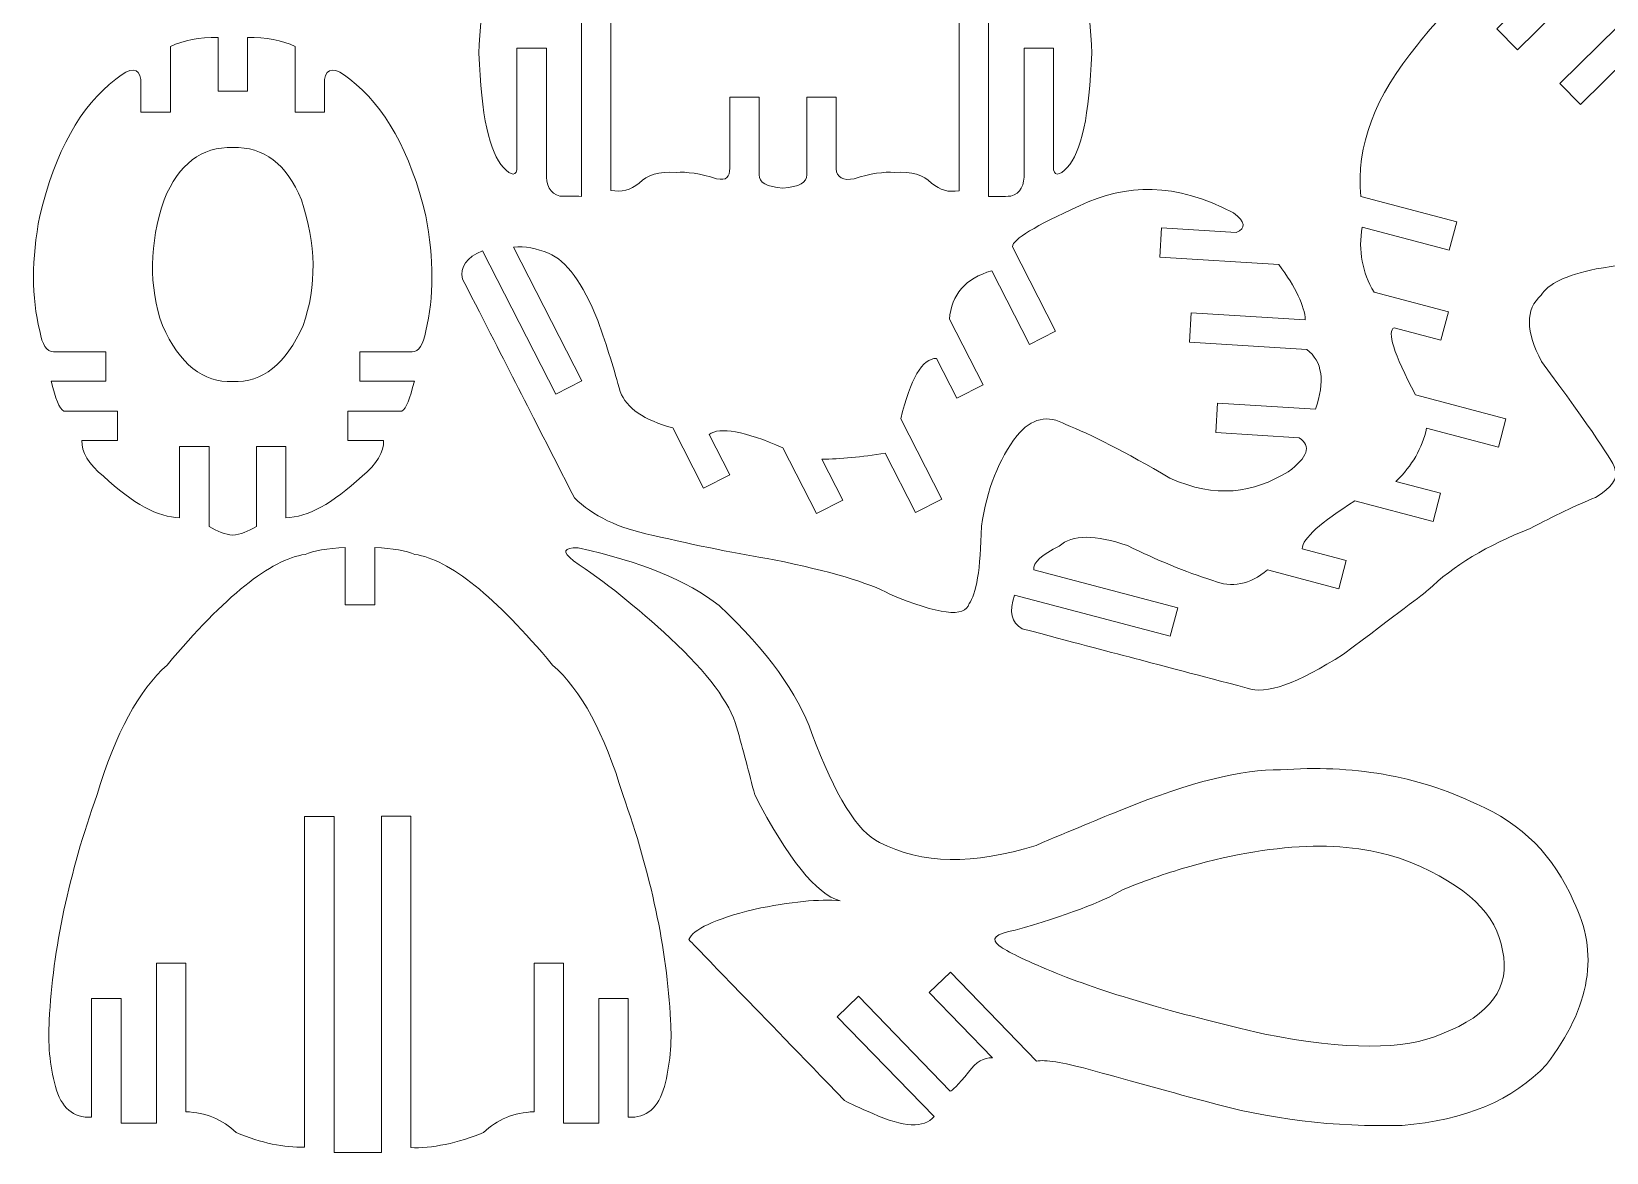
# Model space of a CAD drawing. Header units: inches. Extents: x -12.3 to -0.4, y -2.6 to 13.1.
# Drawn here: x -12.22 to -6.17, y -2.6 to 1.7 of the extents above; entities that cross this region are included whole.
import ezdxf

# ---------------------------------------------------------------- set-up
doc = ezdxf.new("R2010")
doc.units = ezdxf.units.IN
doc.header["$MEASUREMENT"] = 0
doc.layers.add('Layer 1', color=7, linetype='Continuous')

msp = doc.modelspace()

# ---------------------------------------------------------------- linework, layer by layer
at = {"layer": 'Layer 1', "color": 1, "lineweight": 9}
for points, knots in [([(-10.3587, 1.1853), (-10.3579, 1.1478), (-10.3804, 1.1491), (-10.4103, 1.1831), (-10.4103, 1.1831), (-10.4644, 1.2377), (-10.4958, 1.3838), (-10.5046, 1.6214), (-10.5046, 1.6214), (-10.492, 1.9872), (-10.4089, 2.2909), (-10.2553, 2.5326), (-10.2553, 2.5326), (-10.1644, 2.7027), (-10.1031, 2.8496), (-10.0714, 2.9733), (-10.0714, 2.9733), (-9.9815, 3.1635), (-9.8642, 3.2946), (-9.7194, 3.3664), (-9.7194, 3.3664), (-9.6523, 3.4055), (-9.5952, 3.4364), (-9.5483, 3.4589), (-9.5483, 3.4589), (-9.4449, 3.5084), (-9.3994, 3.5115), (-9.3935, 3.4799)], [0, 0, 0, 0, 0.142857, 0.142857, 0.142857, 0.142857, 0.285714, 0.285714, 0.285714, 0.285714, 0.428571, 0.428571, 0.428571, 0.428571, 0.571429, 0.571429, 0.571429, 0.571429, 0.714286, 0.714286, 0.714286, 0.714286, 0.857143, 0.857143, 0.857143, 0.857143, 1, 1, 1, 1]), ([(-8.2982, 1.1853), (-8.2991, 1.1478), (-8.2754, 1.1491), (-8.2455, 1.1831), (-8.2455, 1.1831), (-8.1914, 1.2377), (-8.16, 1.3838), (-8.1512, 1.6214), (-8.1512, 1.6214), (-8.1638, 1.9872), (-8.2469, 2.2909), (-8.4006, 2.5326), (-8.4006, 2.5326), (-8.4914, 2.7027), (-8.5527, 2.8496), (-8.5844, 2.9733), (-8.5844, 2.9733), (-8.6743, 3.1635), (-8.7916, 3.2946), (-8.9364, 3.3664), (-8.9364, 3.3664), (-9.1512, 3.4915), (-9.272, 3.5258), (-9.2806, 3.4799)], [0, 0, 0, 0, 0.166667, 0.166667, 0.166667, 0.166667, 0.333333, 0.333333, 0.333333, 0.333333, 0.5, 0.5, 0.5, 0.5, 0.666667, 0.666667, 0.666667, 0.666667, 0.833333, 0.833333, 0.833333, 0.833333, 1, 1, 1, 1]), ([(-6.379, 2.0738), (-6.6067, 1.9524), (-6.7803, 1.8124), (-6.8997, 1.6537), (-6.8997, 1.6537), (-7.0637, 1.4584), (-7.1364, 1.2642), (-7.1178, 1.0711)], [0, 0, 0, 0, 0.5, 0.5, 0.5, 0.5, 1, 1, 1, 1]), ([(-6.2304, 2.0746), (-6.2304, 2.0746), (-6.5955, 1.715), (-6.5955, 1.715), (-6.5955, 1.715), (-6.5955, 1.715), (-6.5163, 1.6346), (-6.5163, 1.6346), (-6.5163, 1.6346), (-6.5163, 1.6346), (-6.0804, 2.0637), (-6.0804, 2.0637)], [0, 0, 0, 0, 0.333333, 0.333333, 0.333333, 0.333333, 0.666667, 0.666667, 0.666667, 0.666667, 1, 1, 1, 1]), ([(-5.8349, 2.0165), (-5.8349, 2.0165), (-6.3537, 1.5056), (-6.3537, 1.5056), (-6.3537, 1.5056), (-6.3537, 1.5056), (-6.2745, 1.4251), (-6.2745, 1.4251), (-6.2745, 1.4251), (-6.2745, 1.4251), (-5.6543, 2.0358), (-5.6543, 2.0358)], [0, 0, 0, 0, 0.333333, 0.333333, 0.333333, 0.333333, 0.666667, 0.666667, 0.666667, 0.666667, 1, 1, 1, 1]), ([(-10.1108, 1.0718), (-10.1108, 1.0718), (-10.1108, 1.859), (-10.1108, 1.859), (-10.1108, 1.859), (-10.1108, 1.859), (-9.9977, 1.859), (-9.9977, 1.859), (-9.9977, 1.859), (-9.9977, 1.859), (-9.9977, 1.0949), (-9.9977, 1.0949)], [0, 0, 0, 0, 0.333333, 0.333333, 0.333333, 0.333333, 0.666667, 0.666667, 0.666667, 0.666667, 1, 1, 1, 1]), ([(-8.5471, 1.0713), (-8.5471, 1.0713), (-8.5471, 1.859), (-8.5471, 1.859), (-8.5471, 1.859), (-8.5471, 1.859), (-8.6601, 1.859), (-8.6601, 1.859), (-8.6601, 1.859), (-8.6601, 1.859), (-8.6601, 1.0936), (-8.6601, 1.0936)], [0, 0, 0, 0, 0.333333, 0.333333, 0.333333, 0.333333, 0.666667, 0.666667, 0.666667, 0.666667, 1, 1, 1, 1]), ([(-11.6895, 1.6473), (-11.6895, 1.6473), (-11.6895, 1.395), (-11.6895, 1.395), (-11.6895, 1.395), (-11.6895, 1.395), (-11.8026, 1.395), (-11.8026, 1.395), (-11.8026, 1.395), (-11.8026, 1.395), (-11.8026, 1.5201), (-11.8026, 1.5201)], [0, 0, 0, 0, 0.333333, 0.333333, 0.333333, 0.333333, 0.666667, 0.666667, 0.666667, 0.666667, 1, 1, 1, 1]), ([(-11.5066, 1.6823), (-11.5066, 1.6823), (-11.5066, 1.4753), (-11.5066, 1.4753), (-11.5066, 1.4753), (-11.5066, 1.4753), (-11.3935, 1.4753), (-11.3935, 1.4753), (-11.3935, 1.4753), (-11.3935, 1.4753), (-11.3935, 1.6823), (-11.3935, 1.6823)], [0, 0, 0, 0, 0.333333, 0.333333, 0.333333, 0.333333, 0.666667, 0.666667, 0.666667, 0.666667, 1, 1, 1, 1]), ([(-11.2105, 1.6473), (-11.2105, 1.6473), (-11.2105, 1.395), (-11.2105, 1.395), (-11.2105, 1.395), (-11.2105, 1.395), (-11.0975, 1.395), (-11.0975, 1.395), (-11.0975, 1.395), (-11.0975, 1.395), (-11.0975, 1.5201), (-11.0975, 1.5201)], [0, 0, 0, 0, 0.333333, 0.333333, 0.333333, 0.333333, 0.666667, 0.666667, 0.666667, 0.666667, 1, 1, 1, 1]), ([(-10.3587, 1.1853), (-10.3587, 1.1853), (-10.3587, 1.6408), (-10.3587, 1.6408), (-10.3587, 1.6408), (-10.3587, 1.6408), (-10.2456, 1.6408), (-10.2456, 1.6408), (-10.2456, 1.6408), (-10.2456, 1.6408), (-10.2456, 1.1631), (-10.2456, 1.1631)], [0, 0, 0, 0, 0.333333, 0.333333, 0.333333, 0.333333, 0.666667, 0.666667, 0.666667, 0.666667, 1, 1, 1, 1]), ([(-8.2982, 1.1853), (-8.2982, 1.1853), (-8.2982, 1.6408), (-8.2982, 1.6408), (-8.2982, 1.6408), (-8.2982, 1.6408), (-8.4113, 1.6408), (-8.4113, 1.6408), (-8.4113, 1.6408), (-8.4113, 1.6408), (-8.4113, 1.1631), (-8.4113, 1.1631)], [0, 0, 0, 0, 0.333333, 0.333333, 0.333333, 0.333333, 0.666667, 0.666667, 0.666667, 0.666667, 1, 1, 1, 1]), ([(-11.8026, 1.5201), (-11.8103, 1.5683), (-11.8425, 1.5688), (-11.8992, 1.5217), (-11.8992, 1.5217), (-12.0346, 1.4188), (-12.132, 1.2439), (-12.1912, 0.9969), (-12.1912, 0.9969), (-12.2229, 0.8305), (-12.223, 0.6831), (-12.1912, 0.5548), (-12.1912, 0.5548), (-12.182, 0.5021), (-12.1645, 0.4753), (-12.1387, 0.4746)], [0, 0, 0, 0, 0.25, 0.25, 0.25, 0.25, 0.5, 0.5, 0.5, 0.5, 0.75, 0.75, 0.75, 0.75, 1, 1, 1, 1]), ([(-11.0975, 1.5201), (-11.0898, 1.5683), (-11.0576, 1.5688), (-11.0009, 1.5217), (-11.0009, 1.5217), (-10.8654, 1.4188), (-10.7681, 1.2439), (-10.7088, 0.9969), (-10.7088, 0.9969), (-10.6771, 0.8305), (-10.6771, 0.6831), (-10.7088, 0.5548), (-10.7088, 0.5548), (-10.718, 0.5021), (-10.7355, 0.4753), (-10.7614, 0.4746)], [0, 0, 0, 0, 0.25, 0.25, 0.25, 0.25, 0.5, 0.5, 0.5, 0.5, 0.75, 0.75, 0.75, 0.75, 1, 1, 1, 1]), ([(-9.5412, 1.1802), (-9.5412, 1.1802), (-9.5412, 1.4521), (-9.5412, 1.4521), (-9.5412, 1.4521), (-9.5412, 1.4521), (-9.4282, 1.4521), (-9.4282, 1.4521), (-9.4282, 1.4521), (-9.4282, 1.4521), (-9.4282, 1.1539), (-9.4282, 1.1539)], [0, 0, 0, 0, 0.333333, 0.333333, 0.333333, 0.333333, 0.666667, 0.666667, 0.666667, 0.666667, 1, 1, 1, 1]), ([(-9.2459, 1.1539), (-9.2459, 1.1539), (-9.2459, 1.4521), (-9.2459, 1.4521), (-9.2459, 1.4521), (-9.2459, 1.4521), (-9.133, 1.4521), (-9.133, 1.4521), (-9.133, 1.4521), (-9.133, 1.4521), (-9.133, 1.1778), (-9.133, 1.1778)], [0, 0, 0, 0, 0.333333, 0.333333, 0.333333, 0.333333, 0.666667, 0.666667, 0.666667, 0.666667, 1, 1, 1, 1]), ([(-7.5538, -0.8167), (-7.484, -0.8435), (-7.3608, -0.7998), (-7.1841, -0.6858), (-7.1841, -0.6858), (-6.981, -0.5338), (-6.873, -0.4521), (-6.8601, -0.4407), (-6.8601, -0.4407), (-6.7638, -0.3472), (-6.633, -0.2682), (-6.4677, -0.2038), (-6.4677, -0.2038), (-6.3748, -0.1543), (-6.2909, -0.1145), (-6.2162, -0.0843), (-6.2162, -0.0843), (-6.1541, -0.0459), (-6.129, -0.0109), (-6.1409, 0.0208), (-6.1409, 0.0208), (-6.1401, 0.0425), (-6.2342, 0.1814), (-6.4233, 0.4374), (-6.4233, 0.4374), (-6.4857, 0.5531), (-6.4863, 0.6382), (-6.4248, 0.6927), (-6.4248, 0.6927), (-6.4005, 0.7351), (-6.3304, 0.7687), (-6.2144, 0.7934), (-6.2144, 0.7934), (-6.0623, 0.8141), (-5.8819, 0.8592), (-5.6732, 0.9286), (-5.6732, 0.9286), (-5.5174, 0.9818), (-5.382, 1.0864), (-5.267, 1.2424), (-5.267, 1.2424), (-5.2269, 1.3113), (-5.1978, 1.3886), (-5.1796, 1.4742)], [0, 0, 0, 0, 0.090909, 0.090909, 0.090909, 0.090909, 0.181818, 0.181818, 0.181818, 0.181818, 0.272727, 0.272727, 0.272727, 0.272727, 0.363636, 0.363636, 0.363636, 0.363636, 0.454545, 0.454545, 0.454545, 0.454545, 0.545455, 0.545455, 0.545455, 0.545455, 0.636364, 0.636364, 0.636364, 0.636364, 0.727273, 0.727273, 0.727273, 0.727273, 0.818182, 0.818182, 0.818182, 0.818182, 0.909091, 0.909091, 0.909091, 0.909091, 1, 1, 1, 1]), ([(-11.45, 1.2593), (-11.5696, 1.2625), (-11.6574, 1.1957), (-11.7135, 1.0589), (-11.7135, 1.0589), (-11.7709, 0.8887), (-11.7731, 0.7277), (-11.7202, 0.5758), (-11.7202, 0.5758), (-11.6538, 0.4279), (-11.5638, 0.356), (-11.45, 0.3602)], [0, 0, 0, 0, 0.333333, 0.333333, 0.333333, 0.333333, 0.666667, 0.666667, 0.666667, 0.666667, 1, 1, 1, 1]), ([(-11.45, 1.2593), (-11.3305, 1.2625), (-11.2426, 1.1957), (-11.1866, 1.0589), (-11.1866, 1.0589), (-11.1292, 0.8887), (-11.1269, 0.7277), (-11.1799, 0.5758), (-11.1799, 0.5758), (-11.2462, 0.4279), (-11.3363, 0.356), (-11.45, 0.3602)], [0, 0, 0, 0, 0.333333, 0.333333, 0.333333, 0.333333, 0.666667, 0.666667, 0.666667, 0.666667, 1, 1, 1, 1]), ([(-10.2456, 1.1631), (-10.2485, 1.1144), (-10.2307, 1.0841), (-10.1945, 1.072), (-10.1945, 1.072), (-10.1661, 1.0718), (-10.1392, 1.0721), (-10.1108, 1.0718)], [0, 0, 0, 0, 0.5, 0.5, 0.5, 0.5, 1, 1, 1, 1]), ([(-9.5412, 1.1802), (-9.5417, 1.1473), (-9.5525, 1.1301), (-9.5918, 1.1396), (-9.5918, 1.1396), (-9.6544, 1.1592), (-9.7063, 1.1672), (-9.7475, 1.1635), (-9.7475, 1.1635), (-9.8126, 1.1688), (-9.8597, 1.155), (-9.8888, 1.1221), (-9.8888, 1.1221), (-9.9239, 1.0961), (-9.9555, 1.087), (-9.9977, 1.0949)], [0, 0, 0, 0, 0.25, 0.25, 0.25, 0.25, 0.5, 0.5, 0.5, 0.5, 0.75, 0.75, 0.75, 0.75, 1, 1, 1, 1]), ([(-9.133, 1.1778), (-9.1324, 1.1449), (-9.1033, 1.1301), (-9.064, 1.1396), (-9.064, 1.1396), (-9.0014, 1.1592), (-8.9495, 1.1672), (-8.9083, 1.1635), (-8.9083, 1.1635), (-8.8432, 1.1688), (-8.7961, 1.155), (-8.767, 1.1221), (-8.767, 1.1221), (-8.7319, 1.0961), (-8.7023, 1.0857), (-8.6601, 1.0936)], [0, 0, 0, 0, 0.25, 0.25, 0.25, 0.25, 0.5, 0.5, 0.5, 0.5, 0.75, 0.75, 0.75, 0.75, 1, 1, 1, 1]), ([(-8.4113, 1.1631), (-8.4084, 1.1144), (-8.4251, 1.0841), (-8.4613, 1.072), (-8.4613, 1.072), (-8.4897, 1.0718), (-8.5186, 1.0716), (-8.5471, 1.0713)], [0, 0, 0, 0, 0.5, 0.5, 0.5, 0.5, 1, 1, 1, 1]), ([(-7.6069, 1.0087), (-7.8304, 1.1255), (-8.0189, 1.1215), (-8.1981, 1.0352), (-8.1981, 1.0352), (-8.368, 0.959), (-8.4539, 0.9067), (-8.4558, 0.8784)], [0, 0, 0, 0, 0.5, 0.5, 0.5, 0.5, 1, 1, 1, 1]), ([(-7.1128, 0.953), (-7.1128, 0.953), (-6.7779, 0.8646), (-6.7779, 0.8646), (-6.7779, 0.8646), (-6.7779, 0.8646), (-6.7491, 0.9738), (-6.7491, 0.9738), (-6.7491, 0.9738), (-6.7491, 0.9738), (-7.1178, 1.0711), (-7.1178, 1.0711)], [0, 0, 0, 0, 0.333333, 0.333333, 0.333333, 0.333333, 0.666667, 0.666667, 0.666667, 0.666667, 1, 1, 1, 1]), ([(-7.5965, 0.9335), (-7.5965, 0.9335), (-7.8827, 0.9514), (-7.8827, 0.9514), (-7.8827, 0.9514), (-7.8827, 0.9514), (-7.8898, 0.8387), (-7.8898, 0.8387), (-7.8898, 0.8387), (-7.8898, 0.8387), (-7.4329, 0.8101), (-7.4329, 0.8101)], [0, 0, 0, 0, 0.333333, 0.333333, 0.333333, 0.333333, 0.666667, 0.666667, 0.666667, 0.666667, 1, 1, 1, 1]), ([(-10.491, 0.8625), (-10.5529, 0.8374), (-10.5783, 0.8012), (-10.5673, 0.754), (-10.5673, 0.754), (-10.3809, 0.3894), (-10.3243, 0.2789), (-10.1379, -0.0857)], [0, 0, 0, 0, 0.5, 0.5, 0.5, 0.5, 1, 1, 1, 1]), ([(-10.491, 0.8625), (-10.491, 0.8625), (-10.2094, 0.312), (-10.2094, 0.312), (-10.2094, 0.312), (-10.2094, 0.312), (-10.1089, 0.3635), (-10.1089, 0.3635), (-10.1089, 0.3635), (-10.1089, 0.3635), (-10.3717, 0.8772), (-10.3717, 0.8772)], [0, 0, 0, 0, 0.333333, 0.333333, 0.333333, 0.333333, 0.666667, 0.666667, 0.666667, 0.666667, 1, 1, 1, 1]), ([(-9.7602, 0.1827), (-9.8704, 0.212), (-9.9377, 0.2583), (-9.9623, 0.3218), (-9.9623, 0.3218), (-9.9833, 0.4026), (-10.0121, 0.4936), (-10.0485, 0.5951), (-10.0485, 0.5951), (-10.1058, 0.7398), (-10.1689, 0.8258), (-10.2376, 0.8531), (-10.2376, 0.8531), (-10.2832, 0.8726), (-10.3278, 0.8806), (-10.3717, 0.8772)], [0, 0, 0, 0, 0.25, 0.25, 0.25, 0.25, 0.5, 0.5, 0.5, 0.5, 0.75, 0.75, 0.75, 0.75, 1, 1, 1, 1]), ([(-8.5354, 0.786), (-8.5354, 0.786), (-8.3905, 0.5028), (-8.3905, 0.5028), (-8.3905, 0.5028), (-8.3905, 0.5028), (-8.29, 0.5543), (-8.29, 0.5543), (-8.29, 0.5543), (-8.29, 0.5543), (-8.4558, 0.8784), (-8.4558, 0.8784)], [0, 0, 0, 0, 0.333333, 0.333333, 0.333333, 0.333333, 0.666667, 0.666667, 0.666667, 0.666667, 1, 1, 1, 1]), ([(-6.9898, 0.5669), (-6.9898, 0.5669), (-6.8099, 0.5195), (-6.8099, 0.5195), (-6.8099, 0.5195), (-6.8099, 0.5195), (-6.7811, 0.6287), (-6.7811, 0.6287), (-6.7811, 0.6287), (-6.7811, 0.6287), (-7.0669, 0.7041), (-7.0669, 0.7041)], [0, 0, 0, 0, 0.333333, 0.333333, 0.333333, 0.333333, 0.666667, 0.666667, 0.666667, 0.666667, 1, 1, 1, 1]), ([(-7.331, 0.5974), (-7.331, 0.5974), (-7.769, 0.6248), (-7.769, 0.6248), (-7.769, 0.6248), (-7.769, 0.6248), (-7.7761, 0.5121), (-7.7761, 0.5121), (-7.7761, 0.5121), (-7.7761, 0.5121), (-7.325, 0.4839), (-7.325, 0.4839)], [0, 0, 0, 0, 0.333333, 0.333333, 0.333333, 0.333333, 0.666667, 0.666667, 0.666667, 0.666667, 1, 1, 1, 1]), ([(-8.7473, 0.4495), (-8.7473, 0.4495), (-8.6689, 0.2963), (-8.6689, 0.2963), (-8.6689, 0.2963), (-8.6689, 0.2963), (-8.5683, 0.3477), (-8.5683, 0.3477), (-8.5683, 0.3477), (-8.5683, 0.3477), (-8.6973, 0.5998), (-8.6973, 0.5998)], [0, 0, 0, 0, 0.333333, 0.333333, 0.333333, 0.333333, 0.666667, 0.666667, 0.666667, 0.666667, 1, 1, 1, 1]), ([(-12.1387, 0.4746), (-12.1387, 0.4746), (-11.9381, 0.4746), (-11.9381, 0.4746), (-11.9381, 0.4746), (-11.9381, 0.4746), (-11.9381, 0.3615), (-11.9381, 0.3615), (-11.9381, 0.3615), (-11.9381, 0.3615), (-12.1474, 0.3615), (-12.1474, 0.3615)], [0, 0, 0, 0, 0.333333, 0.333333, 0.333333, 0.333333, 0.666667, 0.666667, 0.666667, 0.666667, 1, 1, 1, 1]), ([(-10.7614, 0.4746), (-10.7614, 0.4746), (-10.9619, 0.4746), (-10.9619, 0.4746), (-10.9619, 0.4746), (-10.9619, 0.4746), (-10.9619, 0.3615), (-10.9619, 0.3615), (-10.9619, 0.3615), (-10.9619, 0.3615), (-10.7527, 0.3615), (-10.7527, 0.3615)], [0, 0, 0, 0, 0.333333, 0.333333, 0.333333, 0.333333, 0.666667, 0.666667, 0.666667, 0.666667, 1, 1, 1, 1]), ([(-6.8651, 0.1812), (-6.8651, 0.1812), (-6.5892, 0.1085), (-6.5892, 0.1085), (-6.5892, 0.1085), (-6.5892, 0.1085), (-6.5604, 0.2177), (-6.5604, 0.2177), (-6.5604, 0.2177), (-6.5604, 0.2177), (-6.9084, 0.3095), (-6.9084, 0.3095)], [0, 0, 0, 0, 0.333333, 0.333333, 0.333333, 0.333333, 0.666667, 0.666667, 0.666667, 0.666667, 1, 1, 1, 1]), ([(-12.0989, 0.2472), (-12.0989, 0.2472), (-11.8921, 0.2472), (-11.8921, 0.2472), (-11.8921, 0.2472), (-11.8921, 0.2472), (-11.8921, 0.1341), (-11.8921, 0.1341), (-11.8921, 0.1341), (-11.8921, 0.1341), (-12.0293, 0.1341), (-12.0293, 0.1341)], [0, 0, 0, 0, 0.333333, 0.333333, 0.333333, 0.333333, 0.666667, 0.666667, 0.666667, 0.666667, 1, 1, 1, 1]), ([(-10.8011, 0.2472), (-10.8011, 0.2472), (-11.0079, 0.2472), (-11.0079, 0.2472), (-11.0079, 0.2472), (-11.0079, 0.2472), (-11.0079, 0.1341), (-11.0079, 0.1341), (-11.0079, 0.1341), (-11.0079, 0.1341), (-10.8707, 0.1341), (-10.8707, 0.1341)], [0, 0, 0, 0, 0.333333, 0.333333, 0.333333, 0.333333, 0.666667, 0.666667, 0.666667, 0.666667, 1, 1, 1, 1]), ([(-7.2918, 0.254), (-7.2918, 0.254), (-7.668, 0.2775), (-7.668, 0.2775), (-7.668, 0.2775), (-7.668, 0.2775), (-7.6751, 0.1648), (-7.6751, 0.1648), (-7.6751, 0.1648), (-7.6751, 0.1648), (-7.3542, 0.1448), (-7.3542, 0.1448)], [0, 0, 0, 0, 0.333333, 0.333333, 0.333333, 0.333333, 0.666667, 0.666667, 0.666667, 0.666667, 1, 1, 1, 1]), ([(-10.1379, -0.0857), (-10.0678, -0.1553), (-9.9686, -0.203), (-9.8402, -0.2288), (-9.8402, -0.2288), (-9.665, -0.2698), (-9.5087, -0.3014), (-9.3714, -0.3238), (-9.3714, -0.3238), (-9.1554, -0.3677), (-9.0072, -0.4116), (-8.9271, -0.4554), (-8.9271, -0.4554), (-8.7388, -0.535), (-8.6373, -0.5472), (-8.6225, -0.4922), (-8.6225, -0.4922), (-8.5942, -0.4592), (-8.5782, -0.3601), (-8.5746, -0.1949), (-8.5746, -0.1949), (-8.5539, -0.0536), (-8.5085, 0.0624), (-8.4381, 0.153), (-8.4381, 0.153), (-8.3828, 0.2205), (-8.3203, 0.2346), (-8.2508, 0.1953), (-8.2508, 0.1953), (-8.1566, 0.1591), (-8.0234, 0.0906), (-7.851, -0.0102), (-7.851, -0.0102), (-7.6742, -0.0892), (-7.5314, -0.068), (-7.3968, 0.0145)], [0, 0, 0, 0, 0.111111, 0.111111, 0.111111, 0.111111, 0.222222, 0.222222, 0.222222, 0.222222, 0.333333, 0.333333, 0.333333, 0.333333, 0.444444, 0.444444, 0.444444, 0.444444, 0.555556, 0.555556, 0.555556, 0.555556, 0.666667, 0.666667, 0.666667, 0.666667, 0.777778, 0.777778, 0.777778, 0.777778, 0.888889, 0.888889, 0.888889, 0.888889, 1, 1, 1, 1]), ([(-9.7602, 0.1827), (-9.7602, 0.1827), (-9.642, -0.0484), (-9.642, -0.0484), (-9.642, -0.0484), (-9.642, -0.0484), (-9.5414, 0.003), (-9.5414, 0.003), (-9.5414, 0.003), (-9.5414, 0.003), (-9.6206, 0.1579), (-9.6206, 0.1579)], [0, 0, 0, 0, 0.333333, 0.333333, 0.333333, 0.333333, 0.666667, 0.666667, 0.666667, 0.666667, 1, 1, 1, 1]), ([(-8.944, 0.085), (-8.944, 0.085), (-8.8277, -0.1424), (-8.8277, -0.1424), (-8.8277, -0.1424), (-8.8277, -0.1424), (-8.7271, -0.0909), (-8.7271, -0.0909), (-8.7271, -0.0909), (-8.7271, -0.0909), (-8.8846, 0.217), (-8.8846, 0.217)], [0, 0, 0, 0, 0.333333, 0.333333, 0.333333, 0.333333, 0.666667, 0.666667, 0.666667, 0.666667, 1, 1, 1, 1]), ([(-12.0293, 0.1341), (-12.0314, 0.09), (-12.0039, 0.0441), (-11.9468, -0.0033), (-11.9468, -0.0033), (-11.8336, -0.1083), (-11.736, -0.1613), (-11.6541, -0.1623)], [0, 0, 0, 0, 0.5, 0.5, 0.5, 0.5, 1, 1, 1, 1]), ([(-10.8707, 0.1341), (-10.8686, 0.09), (-10.8961, 0.0441), (-10.9533, -0.0033), (-10.9533, -0.0033), (-11.0665, -0.1083), (-11.164, -0.1613), (-11.2459, -0.1623)], [0, 0, 0, 0, 0.5, 0.5, 0.5, 0.5, 1, 1, 1, 1]), ([(-11.6541, -0.1623), (-11.6541, -0.1623), (-11.6541, 0.1112), (-11.6541, 0.1112), (-11.6541, 0.1112), (-11.6541, 0.1112), (-11.5412, 0.1112), (-11.5412, 0.1112), (-11.5412, 0.1112), (-11.5412, 0.1112), (-11.5412, -0.1957), (-11.5412, -0.1957)], [0, 0, 0, 0, 0.333333, 0.333333, 0.333333, 0.333333, 0.666667, 0.666667, 0.666667, 0.666667, 1, 1, 1, 1]), ([(-11.3589, -0.1957), (-11.3589, -0.1957), (-11.3589, 0.1112), (-11.3589, 0.1112), (-11.3589, 0.1112), (-11.3589, 0.1112), (-11.2459, 0.1112), (-11.2459, 0.1112), (-11.2459, 0.1112), (-11.2459, 0.1112), (-11.2459, -0.1623), (-11.2459, -0.1623)], [0, 0, 0, 0, 0.333333, 0.333333, 0.333333, 0.333333, 0.666667, 0.666667, 0.666667, 0.666667, 1, 1, 1, 1]), ([(-9.3373, 0.1067), (-9.3373, 0.1067), (-9.2079, -0.1464), (-9.2079, -0.1464), (-9.2079, -0.1464), (-9.2079, -0.1464), (-9.1073, -0.095), (-9.1073, -0.095), (-9.1073, -0.095), (-9.1073, -0.095), (-9.1876, 0.062), (-9.1876, 0.062)], [0, 0, 0, 0, 0.333333, 0.333333, 0.333333, 0.333333, 0.666667, 0.666667, 0.666667, 0.666667, 1, 1, 1, 1]), ([(-7.1407, -0.098), (-7.1407, -0.098), (-6.84, -0.1774), (-6.84, -0.1774), (-6.84, -0.1774), (-6.84, -0.1774), (-6.8112, -0.0682), (-6.8112, -0.0682), (-6.8112, -0.0682), (-6.8112, -0.0682), (-6.983, -0.0228), (-6.983, -0.0228)], [0, 0, 0, 0, 0.333333, 0.333333, 0.333333, 0.333333, 0.666667, 0.666667, 0.666667, 0.666667, 1, 1, 1, 1]), ([(-7.4765, -0.363), (-7.5434, -0.4194), (-7.6132, -0.433), (-7.6859, -0.4037), (-7.6859, -0.4037), (-7.7923, -0.3696), (-7.9014, -0.3249), (-8.0132, -0.2696), (-8.0132, -0.2696), (-8.1375, -0.2264), (-8.2252, -0.2269), (-8.2762, -0.271), (-8.2762, -0.271), (-8.3435, -0.3041), (-8.3762, -0.3345), (-8.3741, -0.3621)], [0, 0, 0, 0, 0.25, 0.25, 0.25, 0.25, 0.5, 0.5, 0.5, 0.5, 0.75, 0.75, 0.75, 0.75, 1, 1, 1, 1]), ([(-11.9919, -2.4645), (-12.0624, -2.4679), (-12.1088, -2.4284), (-12.1312, -2.346), (-12.1312, -2.346), (-12.1527, -2.2641), (-12.1606, -2.1796), (-12.1548, -2.0924), (-12.1548, -2.0924), (-12.1405, -1.8175), (-12.0793, -1.5286), (-11.9714, -1.2257), (-11.9714, -1.2257), (-11.9006, -0.99), (-11.8107, -0.8241), (-11.7019, -0.7279), (-11.7019, -0.7279), (-11.481, -0.4637), (-11.3045, -0.3221), (-11.1724, -0.303), (-11.1724, -0.303), (-11.1395, -0.2891), (-11.0882, -0.2802), (-11.0177, -0.2764)], [0, 0, 0, 0, 0.166667, 0.166667, 0.166667, 0.166667, 0.333333, 0.333333, 0.333333, 0.333333, 0.5, 0.5, 0.5, 0.5, 0.666667, 0.666667, 0.666667, 0.666667, 0.833333, 0.833333, 0.833333, 0.833333, 1, 1, 1, 1]), ([(-11.0177, -0.2764), (-11.0177, -0.2764), (-11.0177, -0.4964), (-11.0177, -0.4964), (-11.0177, -0.4964), (-11.0177, -0.4964), (-10.9617, -0.4964), (-10.9617, -0.4964), (-10.9617, -0.4964), (-10.9617, -0.4964), (-10.9048, -0.4964), (-10.9048, -0.4964), (-10.9048, -0.4964), (-10.9048, -0.4964), (-10.9048, -0.2764), (-10.9048, -0.2764)], [0, 0, 0, 0, 0.25, 0.25, 0.25, 0.25, 0.5, 0.5, 0.5, 0.5, 0.75, 0.75, 0.75, 0.75, 1, 1, 1, 1]), ([(-9.9314, -2.4645), (-9.8609, -2.4679), (-9.8145, -2.4284), (-9.7922, -2.346), (-9.7922, -2.346), (-9.7707, -2.2641), (-9.7628, -2.1796), (-9.7686, -2.0924), (-9.7686, -2.0924), (-9.7829, -1.8175), (-9.844, -1.5286), (-9.952, -1.2257), (-9.952, -1.2257), (-10.0228, -0.99), (-10.1126, -0.8241), (-10.2215, -0.7279), (-10.2215, -0.7279), (-10.4424, -0.4637), (-10.6189, -0.3221), (-10.751, -0.303), (-10.751, -0.303), (-10.7839, -0.2891), (-10.8343, -0.2802), (-10.9048, -0.2764)], [0, 0, 0, 0, 0.166667, 0.166667, 0.166667, 0.166667, 0.333333, 0.333333, 0.333333, 0.333333, 0.5, 0.5, 0.5, 0.5, 0.666667, 0.666667, 0.666667, 0.666667, 0.833333, 0.833333, 0.833333, 0.833333, 1, 1, 1, 1]), ([(-9.6987, -1.7823), (-9.6834, -1.7432), (-9.6, -1.7045), (-9.4486, -1.6662), (-9.4486, -1.6662), (-9.3066, -1.6364), (-9.1963, -1.6256), (-9.1178, -1.6336), (-9.1178, -1.6336), (-9.2084, -1.6085), (-9.3176, -1.473), (-9.4454, -1.227), (-9.4454, -1.227), (-9.4669, -1.1427), (-9.4901, -1.0556), (-9.5149, -0.9656), (-9.5149, -0.9656), (-9.5404, -0.874), (-9.6252, -0.7605), (-9.7696, -0.6252), (-9.7696, -0.6252), (-9.8992, -0.505), (-10.0232, -0.4059), (-10.1415, -0.3278), (-10.1415, -0.3278), (-10.1864, -0.2925), (-10.1803, -0.2761), (-10.1233, -0.2785), (-10.1233, -0.2785), (-9.8847, -0.3301), (-9.7042, -0.404), (-9.5817, -0.5), (-9.5817, -0.5), (-9.3974, -0.6737), (-9.2789, -0.8371), (-9.2261, -0.9903), (-9.2261, -0.9903), (-9.1372, -1.2296), (-9.0506, -1.3692), (-8.9661, -1.4092), (-8.9661, -1.4092), (-8.8052, -1.4925), (-8.6049, -1.4962), (-8.3652, -1.4205), (-8.3652, -1.4205), (-8.2299, -1.3633), (-8.118, -1.3168), (-8.0295, -1.2812), (-8.0295, -1.2812), (-7.7729, -1.1774), (-7.5718, -1.1272), (-7.4262, -1.1308), (-7.4262, -1.1308), (-7.1514, -1.1096), (-6.9007, -1.1531), (-6.6743, -1.2614)], [0, 0, 0, 0, 0.071429, 0.071429, 0.071429, 0.071429, 0.142857, 0.142857, 0.142857, 0.142857, 0.214286, 0.214286, 0.214286, 0.214286, 0.285714, 0.285714, 0.285714, 0.285714, 0.357143, 0.357143, 0.357143, 0.357143, 0.428571, 0.428571, 0.428571, 0.428571, 0.5, 0.5, 0.5, 0.5, 0.571429, 0.571429, 0.571429, 0.571429, 0.642857, 0.642857, 0.642857, 0.642857, 0.714286, 0.714286, 0.714286, 0.714286, 0.785714, 0.785714, 0.785714, 0.785714, 0.857143, 0.857143, 0.857143, 0.857143, 0.928571, 0.928571, 0.928571, 0.928571, 1, 1, 1, 1]), ([(-7.4765, -0.363), (-7.4765, -0.363), (-7.2027, -0.4352), (-7.2027, -0.4352), (-7.2027, -0.4352), (-7.2027, -0.4352), (-7.1739, -0.326), (-7.1739, -0.326), (-7.1739, -0.326), (-7.1739, -0.326), (-7.3433, -0.2813), (-7.3433, -0.2813)], [0, 0, 0, 0, 0.333333, 0.333333, 0.333333, 0.333333, 0.666667, 0.666667, 0.666667, 0.666667, 1, 1, 1, 1]), ([(-8.4477, -0.4595), (-8.4477, -0.4595), (-7.8498, -0.6172), (-7.8498, -0.6172), (-7.8498, -0.6172), (-7.8498, -0.6172), (-7.821, -0.508), (-7.821, -0.508), (-7.821, -0.508), (-7.821, -0.508), (-8.3741, -0.3621), (-8.3741, -0.3621)], [0, 0, 0, 0, 0.333333, 0.333333, 0.333333, 0.333333, 0.666667, 0.666667, 0.666667, 0.666667, 1, 1, 1, 1]), ([(-8.4477, -0.4595), (-8.4703, -0.5223), (-8.4603, -0.5654), (-8.4178, -0.5888), (-8.4178, -0.5888), (-8.0219, -0.6932), (-7.9497, -0.7123), (-7.5538, -0.8167)], [0, 0, 0, 0, 0.5, 0.5, 0.5, 0.5, 1, 1, 1, 1]), ([(-10.9706, -2.5999), (-10.9706, -2.5999), (-11.0612, -2.5999), (-11.0612, -2.5999), (-11.0612, -2.5999), (-11.0612, -2.5999), (-11.0612, -1.3091), (-11.0612, -1.3091), (-11.0612, -1.3091), (-11.0612, -1.3091), (-11.1742, -1.3091), (-11.1742, -1.3091), (-11.1742, -1.3091), (-11.1742, -1.3091), (-11.1742, -2.5789), (-11.1742, -2.5789), (-11.1742, -2.5789), (-11.2516, -2.5826), (-11.3399, -2.5637), (-11.4368, -2.5229), (-11.4368, -2.5229), (-11.4887, -2.4731), (-11.5532, -2.4466), (-11.6305, -2.4434)], [0, 0, 0, 0, 0.166667, 0.166667, 0.166667, 0.166667, 0.333333, 0.333333, 0.333333, 0.333333, 0.5, 0.5, 0.5, 0.5, 0.666667, 0.666667, 0.666667, 0.666667, 0.833333, 0.833333, 0.833333, 0.833333, 1, 1, 1, 1]), ([(-10.9706, -2.5999), (-10.9706, -2.5999), (-10.8791, -2.5999), (-10.8791, -2.5999), (-10.8791, -2.5999), (-10.8791, -2.5999), (-10.879, -1.3088), (-10.879, -1.3088), (-10.879, -1.3088), (-10.879, -1.3088), (-10.7664, -1.3088), (-10.7664, -1.3088), (-10.7664, -1.3088), (-10.7664, -1.3088), (-10.7664, -2.5812), (-10.7664, -2.5812), (-10.7664, -2.5812), (-10.689, -2.585), (-10.5835, -2.5637), (-10.4865, -2.5229), (-10.4865, -2.5229), (-10.4347, -2.4731), (-10.3702, -2.4466), (-10.2929, -2.4434)], [0, 0, 0, 0, 0.166667, 0.166667, 0.166667, 0.166667, 0.333333, 0.333333, 0.333333, 0.333333, 0.5, 0.5, 0.5, 0.5, 0.666667, 0.666667, 0.666667, 0.666667, 0.833333, 0.833333, 0.833333, 0.833333, 1, 1, 1, 1]), ([(-6.9282, -1.4852), (-6.7123, -1.5743), (-6.5941, -1.6871), (-6.5737, -1.8238), (-6.5737, -1.8238), (-6.5417, -1.9648), (-6.6194, -2.0717), (-6.8066, -2.1445), (-6.8066, -2.1445), (-6.9494, -2.2069), (-7.176, -2.2072), (-7.4863, -2.1454)], [0, 0, 0, 0, 0.333333, 0.333333, 0.333333, 0.333333, 0.666667, 0.666667, 0.666667, 0.666667, 1, 1, 1, 1]), ([(-7.4863, -2.1454), (-7.8388, -2.064), (-8.1119, -1.9836), (-8.3056, -1.9041), (-8.3056, -1.9041), (-8.4089, -1.8613), (-8.476, -1.8285), (-8.5069, -1.8057), (-8.5069, -1.8057), (-8.5418, -1.7804), (-8.5212, -1.7606), (-8.4454, -1.7461), (-8.4454, -1.7461), (-8.2494, -1.6899), (-8.1112, -1.6379), (-8.0307, -1.5902)], [0, 0, 0, 0, 0.25, 0.25, 0.25, 0.25, 0.5, 0.5, 0.5, 0.5, 0.75, 0.75, 0.75, 0.75, 1, 1, 1, 1]), ([(-6.3012, -1.6351), (-6.2008, -1.8316), (-6.2354, -2.0407), (-6.405, -2.2625), (-6.405, -2.2625), (-6.5321, -2.3982), (-6.7168, -2.476), (-6.959, -2.4959), (-6.959, -2.4959), (-7.2186, -2.5031), (-7.4709, -2.4722), (-7.716, -2.4033)], [0, 0, 0, 0, 0.333333, 0.333333, 0.333333, 0.333333, 0.666667, 0.666667, 0.666667, 0.666667, 1, 1, 1, 1]), ([(-8.7569, -2.4618), (-8.7949, -2.5076), (-8.8732, -2.5037), (-8.9918, -2.4503), (-8.9918, -2.4503), (-9.042, -2.4296), (-9.0781, -2.4129), (-9.1001, -2.4003), (-9.1001, -2.4003), (-9.4419, -2.0474), (-9.6415, -1.8414), (-9.6987, -1.7823)], [0, 0, 0, 0, 0.333333, 0.333333, 0.333333, 0.333333, 0.666667, 0.666667, 0.666667, 0.666667, 1, 1, 1, 1]), ([(-11.7435, -2.4867), (-11.7435, -2.4867), (-11.7435, -1.8723), (-11.7435, -1.8723), (-11.7435, -1.8723), (-11.7435, -1.8723), (-11.6305, -1.8723), (-11.6305, -1.8723), (-11.6305, -1.8723), (-11.6305, -1.8723), (-11.6305, -2.4434), (-11.6305, -2.4434)], [0, 0, 0, 0, 0.333333, 0.333333, 0.333333, 0.333333, 0.666667, 0.666667, 0.666667, 0.666667, 1, 1, 1, 1]), ([(-10.1798, -2.4867), (-10.1798, -2.4867), (-10.1798, -1.8723), (-10.1798, -1.8723), (-10.1798, -1.8723), (-10.1798, -1.8723), (-10.2929, -1.8723), (-10.2929, -1.8723), (-10.2929, -1.8723), (-10.2929, -1.8723), (-10.2929, -2.4434), (-10.2929, -2.4434)], [0, 0, 0, 0, 0.333333, 0.333333, 0.333333, 0.333333, 0.666667, 0.666667, 0.666667, 0.666667, 1, 1, 1, 1]), ([(-8.3632, -2.2488), (-8.3632, -2.2488), (-8.6939, -1.9074), (-8.6939, -1.9074), (-8.6939, -1.9074), (-8.6939, -1.9074), (-8.775, -1.986), (-8.775, -1.986), (-8.775, -1.986), (-8.775, -1.986), (-8.5329, -2.236), (-8.5329, -2.236)], [0, 0, 0, 0, 0.333333, 0.333333, 0.333333, 0.333333, 0.666667, 0.666667, 0.666667, 0.666667, 1, 1, 1, 1]), ([(-11.9919, -2.4645), (-11.9919, -2.4645), (-11.9919, -2.009), (-11.9919, -2.009), (-11.9919, -2.009), (-11.9919, -2.009), (-11.8788, -2.009), (-11.8788, -2.009), (-11.8788, -2.009), (-11.8788, -2.009), (-11.8788, -2.4867), (-11.8788, -2.4867)], [0, 0, 0, 0, 0.333333, 0.333333, 0.333333, 0.333333, 0.666667, 0.666667, 0.666667, 0.666667, 1, 1, 1, 1]), ([(-9.9314, -2.4645), (-9.9314, -2.4645), (-9.9314, -2.009), (-9.9314, -2.009), (-9.9314, -2.009), (-9.9314, -2.009), (-10.0445, -2.009), (-10.0445, -2.009), (-10.0445, -2.009), (-10.0445, -2.009), (-10.0445, -2.4867), (-10.0445, -2.4867)], [0, 0, 0, 0, 0.333333, 0.333333, 0.333333, 0.333333, 0.666667, 0.666667, 0.666667, 0.666667, 1, 1, 1, 1]), ([(-8.6946, -2.3638), (-8.6946, -2.3638), (-9.047, -1.9999), (-9.047, -1.9999), (-9.047, -1.9999), (-9.047, -1.9999), (-9.1282, -2.0785), (-9.1282, -2.0785), (-9.1282, -2.0785), (-9.1282, -2.0785), (-8.7569, -2.4618), (-8.7569, -2.4618)], [0, 0, 0, 0, 0.333333, 0.333333, 0.333333, 0.333333, 0.666667, 0.666667, 0.666667, 0.666667, 1, 1, 1, 1]), ([(-8.5329, -2.236), (-8.565, -2.2339), (-8.5955, -2.2524), (-8.6243, -2.2913), (-8.6243, -2.2913), (-8.6649, -2.341), (-8.6883, -2.3652), (-8.6946, -2.3638)], [0, 0, 0, 0, 0.5, 0.5, 0.5, 0.5, 1, 1, 1, 1]), ([(-7.716, -2.4033), (-7.8752, -2.3598), (-8.0248, -2.3187), (-8.1646, -2.28), (-8.1646, -2.28), (-8.2641, -2.2532), (-8.3303, -2.2428), (-8.3632, -2.2488)], [0, 0, 0, 0, 0.5, 0.5, 0.5, 0.5, 1, 1, 1, 1])]:
    msp.add_open_spline(points, degree=3, knots=knots, dxfattribs=at)
for points in [[(-11.5066, 1.6823), (-11.5776, 1.6833), (-11.6386, 1.6717), (-11.6895, 1.6473)], [(-11.3935, 1.6823), (-11.3225, 1.6833), (-11.2615, 1.6717), (-11.2105, 1.6473)], [(-9.3371, 1.1038), (-9.3993, 1.1078), (-9.4297, 1.1256), (-9.4282, 1.1539)], [(-9.3371, 1.1038), (-9.2748, 1.1078), (-9.2444, 1.1256), (-9.2459, 1.1539)], [(-7.5965, 0.9335), (-7.5572, 0.9486), (-7.5606, 0.9736), (-7.6069, 1.0087)], [(-7.1128, 0.953), (-7.1279, 0.8629), (-7.1125, 0.7799), (-7.0669, 0.7041)], [(-7.331, 0.5974), (-7.3335, 0.6502), (-7.3674, 0.7211), (-7.4329, 0.8101)], [(-8.5354, 0.786), (-8.6367, 0.7568), (-8.6907, 0.6947), (-8.6973, 0.5998)], [(-6.9898, 0.5669), (-7.0187, 0.5548), (-6.9916, 0.469), (-6.9084, 0.3095)], [(-7.2918, 0.254), (-7.2543, 0.3615), (-7.2653, 0.4381), (-7.325, 0.4839)], [(-8.7473, 0.4495), (-8.8019, 0.4494), (-8.8477, 0.3719), (-8.8846, 0.217)], [(-12.1474, 0.3615), (-12.1294, 0.293), (-12.1169, 0.2576), (-12.0989, 0.2472)], [(-10.7527, 0.3615), (-10.7706, 0.293), (-10.7831, 0.2576), (-10.8011, 0.2472)], [(-9.3373, 0.1067), (-9.4849, 0.1703), (-9.5793, 0.1873), (-9.6206, 0.1579)], [(-7.3968, 0.0145), (-7.3208, 0.0695), (-7.3066, 0.1129), (-7.3542, 0.1448)], [(-6.8651, 0.1812), (-6.8813, 0.1052), (-6.9206, 0.0372), (-6.983, -0.0228)], [(-8.944, 0.085), (-9.0357, 0.0708), (-9.1169, 0.0631), (-9.1876, 0.062)], [(-7.1407, -0.098), (-7.2729, -0.1802), (-7.3404, -0.2413), (-7.3433, -0.2813)], [(-11.5412, -0.1957), (-11.509, -0.2151), (-11.4787, -0.2265), (-11.45, -0.2299)], [(-11.3589, -0.1957), (-11.391, -0.2151), (-11.4214, -0.2265), (-11.45, -0.2299)], [(-6.6743, -1.2614), (-6.499, -1.3367), (-6.3747, -1.4613), (-6.3012, -1.6351)], [(-7.7744, -1.5013), (-7.4258, -1.4034), (-7.1437, -1.3981), (-6.9282, -1.4852)], [(-7.7744, -1.5013), (-7.8515, -1.5228), (-7.9369, -1.5525), (-8.0307, -1.5902)], [(-11.8788, -2.4867), (-11.8337, -2.4867), (-11.7886, -2.4867), (-11.7435, -2.4867)], [(-10.0445, -2.4867), (-10.0896, -2.4867), (-10.1347, -2.4867), (-10.1798, -2.4867)]]:
    msp.add_open_spline(points, degree=3, dxfattribs=at)

doc.saveas('drawing.dxf')
